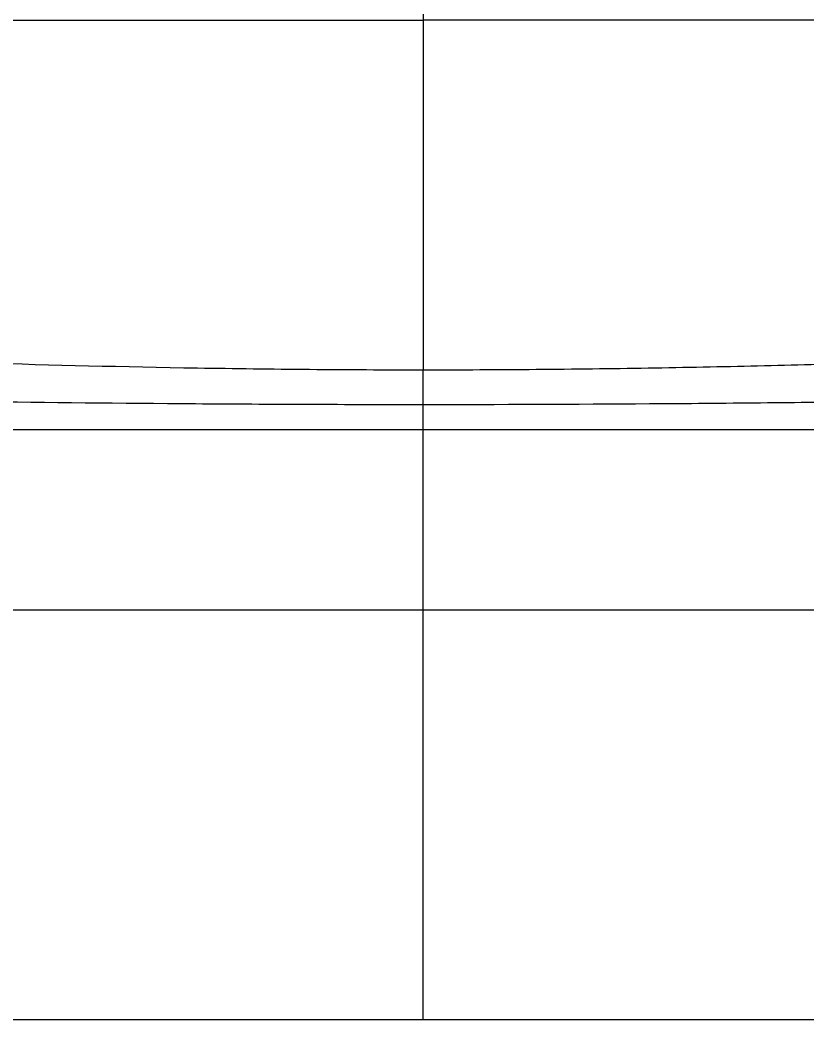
# Model space of a CAD drawing. Header units: millimetres. Extents: x 8 to 586, y 8 to 412.
# Drawn here: x 194.78 to 218.79, y 163.57 to 194.07 of the extents above; entities that cross this region are included whole.
import ezdxf

# ---------------------------------------------------------------- set-up
doc = ezdxf.new("R2010")
doc.units = ezdxf.units.MM
doc.layers.add('DETAIL', color=3, linetype='Continuous')
doc.layers.add('OUTLINE', color=7, linetype='Continuous', lineweight=25)

msp = doc.modelspace()

# ---------------------------------------------------------------- linework, layer by layer
at = {"layer": 'DETAIL'}
for p, q in [((182.41992, 194.07237), (207.07865, 194.07237)), ((231.73738, 194.07237), (207.07865, 194.07237)), ((207.07865, 181.57238), (171.40365, 181.57238)), ((242.75365, 181.57238), (207.07865, 181.57238)), ((207.07865, 176.07238), (178.44593, 176.07238)), ((242.75365, 176.07238), (207.07865, 176.07238))]:
    msp.add_line(p, q, dxfattribs=at)
for points, knots in [([(207.07865, 183.39447), (205.9226, 183.39447), (204.7667, 183.39931), (202.45528, 183.41857), (201.31579, 183.43284), (197.94419, 183.48798), (195.75849, 183.54112), (193.10542, 183.62304), (192.57726, 183.64026), (191.53953, 183.67579), (191.02947, 183.69411), (189.5251, 183.75049), (188.55655, 183.78999), (185.75186, 183.91273), (184.01559, 184.00014), (182.41992, 184.09084)], [0, 0, 0, 0, 0.125, 0.125, 0.25, 0.25, 0.5, 0.5, 0.5625, 0.5625, 0.625, 0.625, 0.75, 0.75, 1, 1, 1, 1]), ([(231.73738, 184.09084), (230.15282, 184.00077), (228.41599, 183.91316), (225.5825, 183.78921), (224.60373, 183.74937), (222.59883, 183.67434), (221.57025, 183.63904), (219.46067, 183.57392), (218.3774, 183.54408), (216.18133, 183.49173), (215.06361, 183.4691), (212.80788, 183.43236), (211.6703, 183.41824), (209.37563, 183.39925), (208.22662, 183.39447), (207.07865, 183.39447)], [0, 0, 0, 0, 0.25, 0.25, 0.375, 0.375, 0.5, 0.5, 0.625, 0.625, 0.75, 0.75, 0.875, 0.875, 1, 1, 1, 1]), ([(182.04793, 182.64345), (183.68597, 182.605), (185.46151, 182.56787), (188.32088, 182.51568), (189.30694, 182.49888), (190.83641, 182.47489), (191.35464, 182.46709), (192.40829, 182.45197), (192.94425, 182.44464), (195.63593, 182.40975), (197.85082, 182.38709), (201.26359, 182.3636), (202.41641, 182.35752), (204.75331, 182.34933), (205.91786, 182.34729), (207.07865, 182.34729)], [0, 0, 0, 0, 0.25, 0.25, 0.375, 0.375, 0.4375, 0.4375, 0.5, 0.5, 0.75, 0.75, 0.875, 0.875, 1, 1, 1, 1]), ([(207.07865, 182.34729), (209.39391, 182.34729), (211.6943, 182.35545), (214.55082, 182.37498), (215.12273, 182.37936), (216.2544, 182.38893), (216.81453, 182.39411), (218.4781, 182.41076), (220.65143, 182.43588), (222.73651, 182.46579), (224.77679, 182.49766), (225.778, 182.51466), (227.71127, 182.54987), (228.6459, 182.56812), (230.43645, 182.60533), (231.29258, 182.62428), (232.10938, 182.64345)], [0, 0, 0, 0, 0.25, 0.25, 0.3125, 0.3125, 0.375, 0.375, 0.5, 0.625, 0.625, 0.75, 0.75, 0.875, 0.875, 1, 1, 1, 1])]:
    msp.add_open_spline(points, degree=3, knots=knots, dxfattribs=at)
at = {"layer": 'OUTLINE'}
for p, q in [((207.07865, 196.27238), (207.07865, 194.07237)), ((207.07865, 194.07237), (207.07865, 183.39447)), ((207.07865, 182.34729), (207.07865, 183.39447)), ((207.07865, 181.57238), (207.07865, 182.34729)), ((207.07865, 176.07238), (207.07865, 181.57238)), ((207.07865, 163.57238), (207.07865, 176.07238)), ((207.07865, 163.57238), (173.05983, 163.57238)), ((241.09747, 163.57238), (207.07865, 163.57238))]:
    msp.add_line(p, q, dxfattribs=at)

doc.saveas('drawing.dxf')
